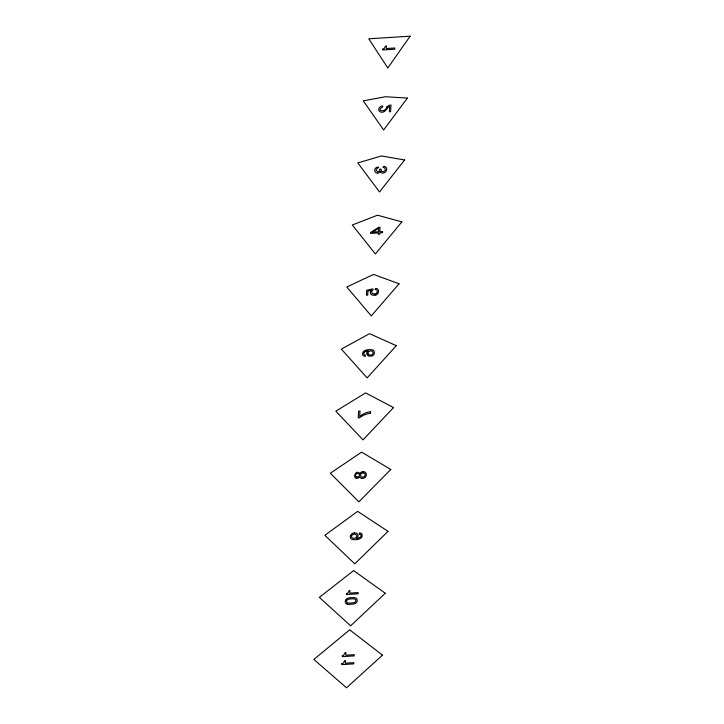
<?xml version="1.0" encoding="UTF-8"?>
<svg xmlns="http://www.w3.org/2000/svg" width="724" height="724" viewBox="0 0 724 724"><rect width="100%" height="100%" fill="white"/><g stroke="black" fill="none" stroke-linecap="round" stroke-linejoin="round"><path stroke-width="1.09" d="M359.33 534.104L359.394 532.9L360.977 533.226A2.624 2.145 -18.4 0 1 361.62 533.706A3.466 2.842 -18.4 0 1 362.036 534.366C363.367 539.09 356.932 540.004 353.565 539.606A6.507 5.33 -18.4 0 1 352.488 539.398L351.647 539.081A3.385 2.769 -18.4 0 1 351.04 538.656A3.023 2.471 -18.4 0 1 350.488 537.851M379.856 169.443C380.697 173.597 372.842 170.638 377.747 168.176C380.833 166.149 374.48 167.009 374.806 169.778C374.335 171.57 375.901 173.371 377.756 173M375.267 289.663L375.53 288.442A3.312 2.715 -18.4 0 1 377.819 289.247A4.263 3.493 -18.4 0 1 378.534 291.473A6.064 4.968 -18.4 0 1 378.516 291.908L378.145 293.057A3.81 3.122 -18.4 0 1 375.901 294.985M370.435 413.142L370.507 411.757M386.996 108.645C385.883 111.044 381.72 114.039 379.286 111.134C376.408 108.093 384.064 103.749 382.634 107.061C375.376 111.08 385.729 112.745 386.725 107.179M371.448 290.306L367.946 291.039L367.72 295.148L366.453 295.229L366.733 290.197L372.987 288.858L372.996 289.908A3.611 2.959 -18.4 0 0 372.136 290.786A2.434 2 -18.4 0 0 371.801 291.582L371.774 291.727A2.796 2.29 -18.4 0 0 374.353 294.062M366.987 351.077L367.086 351.059A11.855 9.711 -18.4 0 1 368.362 350.896L367.665 351.439A2.787 2.29 -18.4 0 0 367.159 352.045A3.457 2.833 -18.4 0 0 366.842 352.742L366.751 353.113A4.787 3.919 -18.4 0 0 366.706 353.864L368.226 356.009L371.711 356.09A3.692 3.023 -18.4 0 0 373.014 355.448A3.394 2.778 -18.4 0 0 373.792 354.679L374.471 352.751L374.037 350.986A3.72 3.05 -18.4 0 0 372.733 350.027A5.765 4.724 -18.4 0 0 370.941 349.656A13.638 11.168 -18.4 0 0 366.661 349.973L366.109 350.117A6.199 5.077 -18.4 0 0 364.615 350.706A4.072 3.33 -18.4 0 0 363.14 351.918L362.516 353.737L362.869 355.285A2.751 2.253 -18.4 0 0 363.593 355.964L365.367 356.371L365.43 355.176A2.19 1.792 -18.4 0 1 364.29 352.353M379.847 169.181L381.041 169.108L381.666 171.488L383.602 171.742L385.358 170.14L384.851 167.977A3.023 2.471 -18.4 0 0 383.014 167.552C383.032 164.683 387.702 167.353 386.688 169.688C386.544 172.33 383.304 173.914 381.05 172.719A2.597 2.127 -18.4 0 1 380.227 171.461L380.209 171.47M362.941 471.677C365.539 471.143 367.204 474.202 365.946 476.32C365.339 477.596 363.946 478.338 362.57 478.401C360.561 479.216 359.918 475.668 358.851 477.768C351.593 481.342 354.986 468.048 359.909 473.614M362.932 472.944L363.873 473.034A1.946 1.593 -18.4 0 1 364.416 473.306L364.57 473.442A2.407 1.973 -18.4 0 1 364.914 473.912L365.077 474.491A3.584 2.932 -18.4 0 1 365.077 475.044A2.407 1.973 -18.4 0 1 362.561 477.197A2.389 1.955 -18.4 0 1 360.624 475.197A2.48 2.027 -18.4 0 1 362.923 472.817M347.14 604.042A8.055 6.597 -18.4 0 0 349.737 604.314L352.425 604.16A7.955 6.516 -18.4 0 0 355.068 603.554A3.448 2.824 -18.4 0 0 356.136 602.893A3.104 2.543 -18.4 0 0 356.805 602.06A3.231 2.652 -18.4 0 0 357.013 601.626L357.176 600.947A6.281 5.149 -18.4 0 0 357.222 600.377L357.131 599.535A3.149 2.579 -18.4 0 0 356.38 598.368A3.448 2.824 -18.4 0 0 355.375 597.852A7.955 6.516 -18.4 0 0 352.787 597.572L350.099 597.716A8.055 6.597 -18.4 0 0 347.448 598.332A3.421 2.806 -18.4 0 0 346.38 598.992A3.186 2.606 -18.4 0 0 345.62 599.97L345.312 600.938A5.955 4.878 -18.4 0 0 345.267 601.508L345.366 602.35A3.321 2.715 -18.4 0 0 345.466 602.63A3.186 2.606 -18.4 0 0 346.126 603.517A3.421 2.806 -18.4 0 0 347.149 604.024M346.796 600.359A1.701 1.394 -18.4 0 0 346.642 600.658L346.552 600.992A2.869 2.344 -18.4 0 0 346.524 601.481L346.579 601.807A1.701 1.394 -18.4 0 0 346.706 602.087A2.471 2.027 -18.4 0 0 348.135 602.92A8.634 7.068 -18.4 0 0 350.307 603.047L352.624 602.875A6.389 5.231 -18.4 0 0 354.172 602.558A2.996 2.453 -18.4 0 0 355.43 601.87A1.584 1.294 -18.4 0 0 355.746 601.481L355.837 599.834A1.584 1.294 -18.4 0 0 355.556 599.49A2.996 2.453 -18.4 0 0 354.371 598.956A6.389 5.231 -18.4 0 0 352.841 598.829L350.407 598.947A8.199 6.715 -18.4 0 0 348.325 599.327A2.471 2.027 -18.4 0 0 346.769 600.35M359.366 533.986A2.199 1.801 -18.4 0 1 360.986 535.959L360.959 536.222A2.109 1.729 -18.4 0 1 360.081 537.389L358.154 538.113A12.616 10.335 -18.4 0 1 356.353 538.366L356.353 538.375A3.122 2.561 -18.4 0 0 358.072 535.932L358.045 535.217A3.448 2.824 -18.4 0 0 356.09 533.136A5.131 4.199 -18.4 0 0 354.317 533.018M350.507 537.841A4.127 3.385 -18.4 0 1 354.317 532.801M359.846 473.596A3.177 2.597 -18.4 0 1 362.941 471.641M370.435 413.304A17.041 13.955 -18.4 0 0 359.557 417.802L358.271 417.857L358.642 411.16L360.009 411.069L359.71 416.499A17.539 14.371 -18.4 0 1 370.507 411.703M364.199 352.28A4.425 3.629 -18.4 0 1 366.987 351.14M367.982 353.457A2.697 2.208 -18.4 0 1 368.208 352.307A2.371 1.937 -18.4 0 1 369.692 351.167C371.828 349.909 374.733 352.706 372.38 354.425A2.896 2.371 -18.4 0 1 370.525 355.05A3.81 3.122 -18.4 0 1 369.493 355.013A2.29 1.882 -18.4 0 1 367.937 353.412M371.448 290.297A2.317 1.891 -18.4 0 0 370.815 291.066L370.751 291.202A3.846 3.149 -18.4 0 0 370.48 292.252A4.534 3.71 -18.4 0 0 370.661 293.519M377.213 292.568A2.869 2.353 -18.4 0 1 374.371 293.935M377.086 292.505A2.733 2.235 -18.4 0 0 377.304 291.672A2.525 2.063 -18.4 0 0 375.285 289.564M375.892 294.976A4.344 3.566 -18.4 0 1 374.408 295.283L373.014 295.229A4.009 3.285 -18.4 0 1 372.435 295.084A3.566 2.923 -18.4 0 1 370.634 293.528M380.136 171.461A2.715 2.226 -18.4 0 1 377.756 173.054M386.634 107.125A5.801 4.751 -18.4 0 1 390.969 104.989L390.607 111.659L389.349 111.74L389.63 106.519A2.335 1.91 -18.4 0 0 388.625 106.944A6.833 5.593 -18.4 0 0 387.069 108.591M341.873 663.691L341.828 664.623L353.764 663.872L353.837 662.659L345.276 663.193L345.42 660.55C343.628 660.324 344.226 663.79 341.873 663.691M342.307 655.718L342.262 656.65L354.199 655.899L354.271 654.677L345.71 655.22L345.855 652.577C343.945 652.433 344.733 655.799 342.307 655.718M346.443 593.599L346.398 594.522L358.154 593.78L358.217 592.585L349.792 593.11L349.936 590.513C348.09 590.368 348.887 593.526 346.524 593.58M370.625 232.449L370.57 233.427L378.453 232.929L378.381 234.314L379.648 234.232L379.72 232.857L382.516 232.676L382.58 231.535L379.783 231.707L380.028 227.245L378.643 227.327L370.625 232.449M372.679 232.123L378.516 231.789L378.706 228.368L372.679 232.123M382.869 49.033L382.824 49.965L394.761 49.223L394.833 48.001L386.272 48.535L386.417 45.893C384.571 45.603 385.268 49.078 382.96 49.015M351.602 536.022L351.583 536.149A3.167 2.588 -18.4 0 0 351.556 536.656A2.624 2.154 -18.4 0 0 354.208 538.267A2.624 2.154 -18.4 0 0 356.76 536.095A2.154 1.765 -18.4 0 0 356.706 535.389A2.552 2.091 -18.4 0 0 354.443 534.294A4.38 3.593 -18.4 0 0 353.393 534.439A2.706 2.217 -18.4 0 0 352.488 534.837A2.045 1.674 -18.4 0 0 351.837 535.479A1.864 1.529 -18.4 0 0 351.674 535.796L351.602 536.022M410.137 36.2L387.793 68.002L368.769 38.788L410.137 36.2M407.368 98.093L383.657 129.985L363.276 100.853L385.476 96.726L407.368 98.093M404.607 159.986L379.53 191.96L357.792 162.918L381.494 155.959L404.607 159.986M401.838 221.888L375.403 253.943L352.298 224.983L377.521 215.2L401.838 221.888M399.078 283.781L371.276 315.917L346.805 287.048L373.539 274.432L399.078 283.781M396.309 345.674L367.149 377.901L341.321 349.113L369.566 333.664L396.309 345.674M393.548 407.567L363.023 439.884L335.827 411.178L365.584 392.897L393.548 407.567M390.779 469.46L358.896 501.859L330.334 473.243L361.602 452.129L390.779 469.46M388.019 531.353L354.769 563.842L324.85 535.308L357.629 511.361L388.019 531.353M385.249 593.255L350.642 625.817L319.356 597.372L353.647 570.602L385.249 593.255M382.489 655.148L346.515 687.8L313.863 659.437L349.674 629.835L382.489 655.148M356.923 477.035A2.081 1.71 -18.4 0 0 359.457 474.673A2.081 1.71 -18.4 0 0 356.036 474.211A2.081 1.71 -18.4 0 0 356.923 477.035"/></g></svg>
